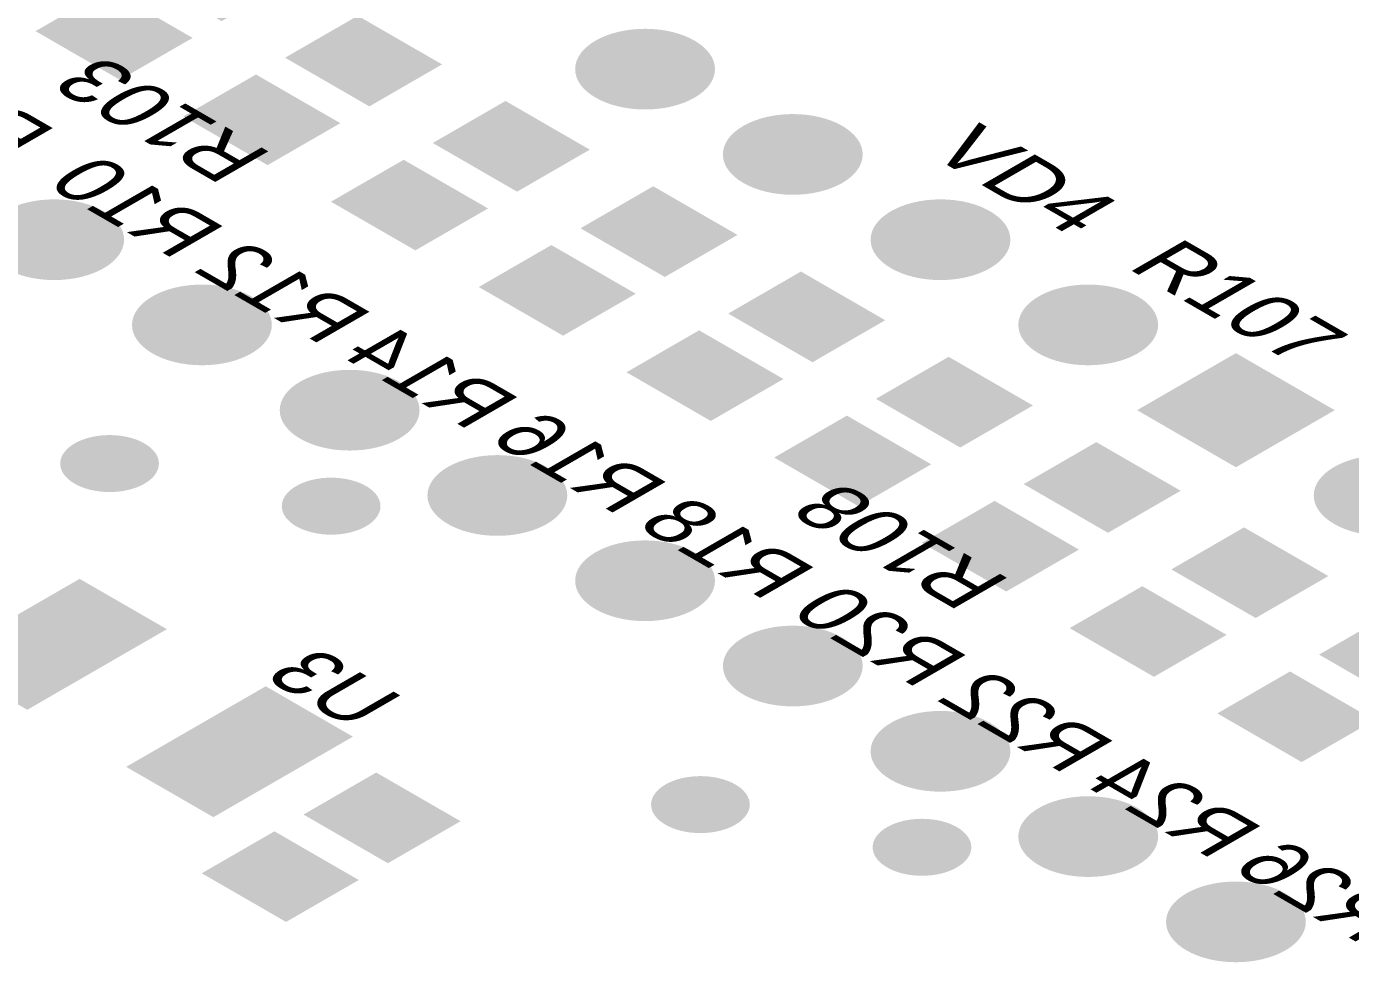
# Model space of a CAD drawing. Header units: millimetres. Extents: x -6 to 177, y -65 to 42.
# Drawn here: x 68.63 to 84.73, y 15.96 to 27.36 of the extents above; entities that cross this region are included whole.
import ezdxf

# ---------------------------------------------------------------- set-up
doc = ezdxf.new("R2010")
doc.units = ezdxf.units.MM
for name, color, linetype, true_color in [('Bottom Layer- Bottom', 7, 'Continuous', 0xffffff), ('Bottom Overlay- Bot Silk', 7, 'Continuous', 0xffffff), ('Bottom Paste- Bot Paste', 7, 'Continuous', 0xffffff), ('Bottom Solder- Bot Mask', 7, 'Continuous', 0xffffff), ('Multi-Layer', 7, 'Continuous', 0xffffff), ('Pad Holes', 7, 'Continuous', 0xffffff), ('Top Layer- Top', 7, 'Continuous', 0xffffff), ('Top Overlay- Top Silk', 7, 'Continuous', 0xffffff), ('Top Paste- Top Paste', 7, 'Continuous', 0xffffff), ('Top Solder- Top Mask', 7, 'Continuous', 0xffffff), ('Via Holes', 7, 'Continuous', 0xffffff)]:
    doc.layers.add(name, color=color, linetype=linetype, true_color=true_color)
doc.styles.add('Arial', font='')
doc.styles.get('Arial').set_extended_font_data('Arial')

# ---------------------------------------------------------------- blocks, each defined once
blk = doc.blocks.new('RES_0805_2012_B_161')
at = {"layer": 'Bottom Layer- Bottom', "linetype": 'Continuous', "lineweight": 18}
for points in [[(85.373, 19.173), (84.418, 19.725), (85.231, 20.194), (86.186, 19.643)], [(84.135, 18.459), (83.181, 19.01), (83.994, 19.48), (84.948, 18.928)]]:
    blk.add_hatch(color=7, dxfattribs=at).paths.add_polyline_path(points, flags=0)
at = {"layer": 'Bottom Paste- Bot Paste', "linetype": 'Continuous', "lineweight": 18}
for points in [[(85.373, 19.173), (84.418, 19.725), (85.231, 20.194), (86.186, 19.643)], [(84.135, 18.459), (83.181, 19.01), (83.994, 19.48), (84.948, 18.928)]]:
    blk.add_hatch(color=7, dxfattribs=at).paths.add_polyline_path(points, flags=0)
at = {"layer": 'Bottom Solder- Bot Mask', "linetype": 'Continuous', "lineweight": 18}
for points in [[(85.373, 19.133), (84.347, 19.725), (85.231, 20.235), (86.256, 19.643)], [(84.135, 18.418), (83.11, 19.01), (83.994, 19.52), (85.019, 18.928)]]:
    blk.add_hatch(color=7, dxfattribs=at).paths.add_polyline_path(points, flags=0)
blk = doc.blocks.new('RES_0805_2012_B_313')
at = {"layer": 'Bottom Layer- Bottom', "linetype": 'Continuous', "lineweight": 18}
for points in [[(72.8, 26.432), (71.846, 26.983), (72.659, 27.453), (73.613, 26.902)], [(71.563, 25.718), (70.608, 26.269), (71.421, 26.738), (72.376, 26.187)]]:
    blk.add_hatch(color=7, dxfattribs=at).paths.add_polyline_path(points, flags=0)
at = {"layer": 'Bottom Paste- Bot Paste', "linetype": 'Continuous', "lineweight": 18}
for points in [[(72.8, 26.432), (71.846, 26.983), (72.659, 27.453), (73.613, 26.902)], [(71.563, 25.718), (70.608, 26.269), (71.421, 26.738), (72.376, 26.187)]]:
    blk.add_hatch(color=7, dxfattribs=at).paths.add_polyline_path(points, flags=0)
at = {"layer": 'Bottom Solder- Bot Mask', "linetype": 'Continuous', "lineweight": 18}
for points in [[(72.8, 26.391), (71.775, 26.983), (72.659, 27.493), (73.684, 26.902)], [(71.563, 25.677), (70.537, 26.269), (71.421, 26.779), (72.447, 26.187)]]:
    blk.add_hatch(color=7, dxfattribs=at).paths.add_polyline_path(points, flags=0)
blk = doc.blocks.new('RES_0805_2012_B_312')
at = {"layer": 'Bottom Layer- Bottom', "linetype": 'Continuous', "lineweight": 18}
for points in [[(71.004, 27.469), (70.05, 28.02), (70.863, 28.49), (71.817, 27.938)], [(69.767, 26.755), (68.812, 27.306), (69.625, 27.775), (70.58, 27.224)]]:
    blk.add_hatch(color=7, dxfattribs=at).paths.add_polyline_path(points, flags=0)
at = {"layer": 'Bottom Paste- Bot Paste', "linetype": 'Continuous', "lineweight": 18}
for points in [[(71.004, 27.469), (70.05, 28.02), (70.863, 28.49), (71.817, 27.938)], [(69.767, 26.755), (68.812, 27.306), (69.625, 27.775), (70.58, 27.224)]]:
    blk.add_hatch(color=7, dxfattribs=at).paths.add_polyline_path(points, flags=0)
at = {"layer": 'Bottom Solder- Bot Mask', "linetype": 'Continuous', "lineweight": 18}
for points in [[(71.004, 27.428), (69.979, 28.02), (70.863, 28.53), (71.888, 27.938)], [(69.767, 26.714), (68.741, 27.306), (69.625, 27.816), (70.651, 27.224)]]:
    blk.add_hatch(color=7, dxfattribs=at).paths.add_polyline_path(points, flags=0)
blk = doc.blocks.new('RES_0805_2012_B_309')
at = {"layer": 'Bottom Layer- Bottom', "linetype": 'Continuous', "lineweight": 18}
for points in [[(78.188, 23.321), (77.234, 23.872), (78.047, 24.342), (79.002, 23.791)], [(76.951, 22.607), (75.996, 23.158), (76.809, 23.627), (77.764, 23.076)]]:
    blk.add_hatch(color=7, dxfattribs=at).paths.add_polyline_path(points, flags=0)
at = {"layer": 'Bottom Paste- Bot Paste', "linetype": 'Continuous', "lineweight": 18}
for points in [[(78.188, 23.321), (77.234, 23.872), (78.047, 24.342), (79.002, 23.791)], [(76.951, 22.607), (75.996, 23.158), (76.809, 23.627), (77.764, 23.076)]]:
    blk.add_hatch(color=7, dxfattribs=at).paths.add_polyline_path(points, flags=0)
at = {"layer": 'Bottom Solder- Bot Mask', "linetype": 'Continuous', "lineweight": 18}
for points in [[(78.188, 23.28), (77.163, 23.872), (78.047, 24.383), (79.072, 23.791)], [(76.951, 22.566), (75.926, 23.158), (76.809, 23.668), (77.835, 23.076)]]:
    blk.add_hatch(color=7, dxfattribs=at).paths.add_polyline_path(points, flags=0)
blk = doc.blocks.new('RES_0805_2012_B_305')
at = {"layer": 'Bottom Layer- Bottom', "linetype": 'Continuous', "lineweight": 18}
for points in [[(83.576, 20.21), (82.622, 20.761), (83.435, 21.231), (84.39, 20.68)], [(82.339, 19.496), (81.384, 20.047), (82.198, 20.517), (83.152, 19.965)]]:
    blk.add_hatch(color=7, dxfattribs=at).paths.add_polyline_path(points, flags=0)
at = {"layer": 'Bottom Paste- Bot Paste', "linetype": 'Continuous', "lineweight": 18}
for points in [[(83.576, 20.21), (82.622, 20.761), (83.435, 21.231), (84.39, 20.68)], [(82.339, 19.496), (81.384, 20.047), (82.198, 20.517), (83.152, 19.965)]]:
    blk.add_hatch(color=7, dxfattribs=at).paths.add_polyline_path(points, flags=0)
at = {"layer": 'Bottom Solder- Bot Mask', "linetype": 'Continuous', "lineweight": 18}
for points in [[(83.576, 20.17), (82.551, 20.761), (83.435, 21.272), (84.46, 20.68)], [(82.339, 19.455), (81.314, 20.047), (82.198, 20.557), (83.223, 19.965)]]:
    blk.add_hatch(color=7, dxfattribs=at).paths.add_polyline_path(points, flags=0)
blk = doc.blocks.new('LED3528_229')
at = {"layer": 'Top Layer- Top', "linetype": 'Continuous', "lineweight": 18}
for points in [[(70.267, 20.034), (68.641, 19.095), (67.651, 19.666), (69.277, 20.605)], [(69.913, 18.36), (71.54, 19.299), (72.53, 18.727), (70.903, 17.788)]]:
    blk.add_hatch(color=7, dxfattribs=at).paths.add_polyline_path(points, flags=0)
at = {"layer": 'Top Paste- Top Paste', "linetype": 'Continuous', "lineweight": 18}
for points in [[(70.267, 20.034), (68.641, 19.095), (67.651, 19.666), (69.277, 20.605)], [(69.913, 18.36), (71.54, 19.299), (72.53, 18.727), (70.903, 17.788)]]:
    blk.add_hatch(color=7, dxfattribs=at).paths.add_polyline_path(points, flags=0)
at = {"layer": 'Top Solder- Top Mask', "linetype": 'Continuous', "lineweight": 18}
for points in [[(70.338, 20.034), (68.641, 19.054), (67.58, 19.666), (69.277, 20.646)], [(69.843, 18.36), (71.54, 19.34), (72.6, 18.727), (70.903, 17.748)]]:
    blk.add_hatch(color=7, dxfattribs=at).paths.add_polyline_path(points, flags=0)
blk = doc.blocks.new('RES_0805_2012_B_186')
at = {"layer": 'Bottom Layer- Bottom', "linetype": 'Continuous', "lineweight": 18}
for points in [[(76.392, 24.358), (75.438, 24.909), (76.251, 25.379), (77.205, 24.828)], [(75.155, 23.644), (74.2, 24.195), (75.013, 24.664), (75.968, 24.113)]]:
    blk.add_hatch(color=7, dxfattribs=at).paths.add_polyline_path(points, flags=0)
at = {"layer": 'Bottom Paste- Bot Paste', "linetype": 'Continuous', "lineweight": 18}
for points in [[(76.392, 24.358), (75.438, 24.909), (76.251, 25.379), (77.205, 24.828)], [(75.155, 23.644), (74.2, 24.195), (75.013, 24.664), (75.968, 24.113)]]:
    blk.add_hatch(color=7, dxfattribs=at).paths.add_polyline_path(points, flags=0)
at = {"layer": 'Bottom Solder- Bot Mask', "linetype": 'Continuous', "lineweight": 18}
for points in [[(76.392, 24.317), (75.367, 24.909), (76.251, 25.42), (77.276, 24.828)], [(75.155, 23.603), (74.13, 24.195), (75.013, 24.705), (76.039, 24.113)]]:
    blk.add_hatch(color=7, dxfattribs=at).paths.add_polyline_path(points, flags=0)
blk = doc.blocks.new('RES_0805_2012_B_185')
at = {"layer": 'Bottom Layer- Bottom', "linetype": 'Continuous', "lineweight": 18}
for points in [[(81.78, 21.247), (80.826, 21.798), (81.639, 22.268), (82.594, 21.717)], [(80.543, 20.533), (79.588, 21.084), (80.402, 21.553), (81.356, 21.002)]]:
    blk.add_hatch(color=7, dxfattribs=at).paths.add_polyline_path(points, flags=0)
at = {"layer": 'Bottom Paste- Bot Paste', "linetype": 'Continuous', "lineweight": 18}
for points in [[(81.78, 21.247), (80.826, 21.798), (81.639, 22.268), (82.594, 21.717)], [(80.543, 20.533), (79.588, 21.084), (80.402, 21.553), (81.356, 21.002)]]:
    blk.add_hatch(color=7, dxfattribs=at).paths.add_polyline_path(points, flags=0)
at = {"layer": 'Bottom Solder- Bot Mask', "linetype": 'Continuous', "lineweight": 18}
for points in [[(81.78, 21.206), (80.755, 21.798), (81.639, 22.309), (82.664, 21.717)], [(80.543, 20.492), (79.518, 21.084), (80.402, 21.594), (81.427, 21.002)]]:
    blk.add_hatch(color=7, dxfattribs=at).paths.add_polyline_path(points, flags=0)
blk = doc.blocks.new('RES_0805_2012_B_184')
at = {"layer": 'Bottom Layer- Bottom', "linetype": 'Continuous', "lineweight": 18}
for points in [[(74.596, 25.395), (73.642, 25.946), (74.455, 26.416), (75.409, 25.865)], [(73.359, 24.681), (72.404, 25.232), (73.217, 25.701), (74.172, 25.15)]]:
    blk.add_hatch(color=7, dxfattribs=at).paths.add_polyline_path(points, flags=0)
at = {"layer": 'Bottom Paste- Bot Paste', "linetype": 'Continuous', "lineweight": 18}
for points in [[(74.596, 25.395), (73.642, 25.946), (74.455, 26.416), (75.409, 25.865)], [(73.359, 24.681), (72.404, 25.232), (73.217, 25.701), (74.172, 25.15)]]:
    blk.add_hatch(color=7, dxfattribs=at).paths.add_polyline_path(points, flags=0)
at = {"layer": 'Bottom Solder- Bot Mask', "linetype": 'Continuous', "lineweight": 18}
for points in [[(74.596, 25.354), (73.571, 25.946), (74.455, 26.457), (75.48, 25.865)], [(73.359, 24.64), (72.333, 25.232), (73.217, 25.742), (74.243, 25.15)]]:
    blk.add_hatch(color=7, dxfattribs=at).paths.add_polyline_path(points, flags=0)
blk = doc.blocks.new('RES_0805_2012_B_182')
at = {"layer": 'Bottom Layer- Bottom', "linetype": 'Continuous', "lineweight": 18}
for points in [[(79.984, 22.284), (79.03, 22.835), (79.843, 23.305), (80.798, 22.754)], [(78.747, 21.57), (77.792, 22.121), (78.606, 22.59), (79.56, 22.039)]]:
    blk.add_hatch(color=7, dxfattribs=at).paths.add_polyline_path(points, flags=0)
at = {"layer": 'Bottom Paste- Bot Paste', "linetype": 'Continuous', "lineweight": 18}
for points in [[(79.984, 22.284), (79.03, 22.835), (79.843, 23.305), (80.798, 22.754)], [(78.747, 21.57), (77.792, 22.121), (78.606, 22.59), (79.56, 22.039)]]:
    blk.add_hatch(color=7, dxfattribs=at).paths.add_polyline_path(points, flags=0)
at = {"layer": 'Bottom Solder- Bot Mask', "linetype": 'Continuous', "lineweight": 18}
for points in [[(79.984, 22.243), (78.959, 22.835), (79.843, 23.346), (80.868, 22.754)], [(78.747, 21.529), (77.722, 22.121), (78.606, 22.631), (79.631, 22.039)]]:
    blk.add_hatch(color=7, dxfattribs=at).paths.add_polyline_path(points, flags=0)
blk = doc.blocks.new('DC_10_75')
at = {"layer": 'Bottom Layer- Bottom', "linetype": 'Continuous', "lineweight": 18}
h = blk.add_hatch(color=7, dxfattribs=at)
edge = h.paths.add_edge_path(flags=0)
edge.add_ellipse((76.152, 26.844), major_axis=(-0.8, 0), ratio=0.57735, start_angle=0, end_angle=360)
h = blk.add_hatch(color=7, dxfattribs=at)
edge = h.paths.add_edge_path(flags=0)
edge.add_ellipse((77.948, 25.807), major_axis=(-0.8, 0), ratio=0.57735, start_angle=0, end_angle=360)
h = blk.add_hatch(color=7, dxfattribs=at)
edge = h.paths.add_edge_path(flags=0)
edge.add_ellipse((68.968, 24.77), major_axis=(-0.8, 0), ratio=0.57735, start_angle=0, end_angle=360)
h = blk.add_hatch(color=7, dxfattribs=at)
edge = h.paths.add_edge_path(flags=0)
edge.add_ellipse((79.744, 24.77), major_axis=(-0.8, 0), ratio=0.57735, start_angle=0, end_angle=360)
h = blk.add_hatch(color=7, dxfattribs=at)
edge = h.paths.add_edge_path(flags=0)
edge.add_ellipse((70.764, 23.734), major_axis=(-0.8, 0), ratio=0.57735, start_angle=0, end_angle=360)
h = blk.add_hatch(color=7, dxfattribs=at)
edge = h.paths.add_edge_path(flags=0)
edge.add_ellipse((81.54, 23.734), major_axis=(-0.8, 0), ratio=0.57735, start_angle=0, end_angle=360)
blk.add_hatch(color=7, dxfattribs=at).paths.add_polyline_path([(83.336, 22.043), (82.205, 22.697), (83.336, 23.35), (84.467, 22.697)], flags=0)
h = blk.add_hatch(color=7, dxfattribs=at)
edge = h.paths.add_edge_path(flags=0)
edge.add_ellipse((72.56, 22.697), major_axis=(-0.8, 0), ratio=0.57735, start_angle=0, end_angle=360)
h = blk.add_hatch(color=7, dxfattribs=at)
edge = h.paths.add_edge_path(flags=0)
edge.add_ellipse((74.356, 21.66), major_axis=(-0.8, 0), ratio=0.57735, start_angle=0, end_angle=360)
h = blk.add_hatch(color=7, dxfattribs=at)
edge = h.paths.add_edge_path(flags=0)
edge.add_ellipse((76.152, 20.623), major_axis=(-0.8, 0), ratio=0.57735, start_angle=0, end_angle=360)
h = blk.add_hatch(color=7, dxfattribs=at)
edge = h.paths.add_edge_path(flags=0)
edge.add_ellipse((77.948, 19.586), major_axis=(-0.8, 0), ratio=0.57735, start_angle=0, end_angle=360)
at = {"layer": 'Bottom Solder- Bot Mask', "linetype": 'Continuous', "lineweight": 18}
h = blk.add_hatch(color=7, dxfattribs=at)
edge = h.paths.add_edge_path(flags=0)
edge.add_ellipse((76.152, 26.844), major_axis=(-0.85, 0), ratio=0.57735, start_angle=0, end_angle=360)
h = blk.add_hatch(color=7, dxfattribs=at)
edge = h.paths.add_edge_path(flags=0)
edge.add_ellipse((77.948, 25.807), major_axis=(-0.85, 0), ratio=0.57735, start_angle=0, end_angle=360)
h = blk.add_hatch(color=7, dxfattribs=at)
edge = h.paths.add_edge_path(flags=0)
edge.add_ellipse((68.968, 24.77), major_axis=(-0.85, 0), ratio=0.57735, start_angle=0, end_angle=360)
h = blk.add_hatch(color=7, dxfattribs=at)
edge = h.paths.add_edge_path(flags=0)
edge.add_ellipse((79.744, 24.77), major_axis=(-0.85, 0), ratio=0.57735, start_angle=0, end_angle=360)
h = blk.add_hatch(color=7, dxfattribs=at)
edge = h.paths.add_edge_path(flags=0)
edge.add_ellipse((70.764, 23.734), major_axis=(-0.85, 0), ratio=0.57735, start_angle=0, end_angle=360)
h = blk.add_hatch(color=7, dxfattribs=at)
edge = h.paths.add_edge_path(flags=0)
edge.add_ellipse((81.54, 23.734), major_axis=(-0.85, 0), ratio=0.57735, start_angle=0, end_angle=360)
blk.add_hatch(color=7, dxfattribs=at).paths.add_polyline_path([(83.336, 22.003), (82.134, 22.697), (83.336, 23.391), (84.538, 22.697)], flags=0)
h = blk.add_hatch(color=7, dxfattribs=at)
edge = h.paths.add_edge_path(flags=0)
edge.add_ellipse((72.56, 22.697), major_axis=(-0.85, 0), ratio=0.57735, start_angle=0, end_angle=360)
h = blk.add_hatch(color=7, dxfattribs=at)
edge = h.paths.add_edge_path(flags=0)
edge.add_ellipse((74.356, 21.66), major_axis=(-0.85, 0), ratio=0.57735, start_angle=0, end_angle=360)
h = blk.add_hatch(color=7, dxfattribs=at)
edge = h.paths.add_edge_path(flags=0)
edge.add_ellipse((76.152, 20.623), major_axis=(-0.85, 0), ratio=0.57735, start_angle=0, end_angle=360)
h = blk.add_hatch(color=7, dxfattribs=at)
edge = h.paths.add_edge_path(flags=0)
edge.add_ellipse((77.948, 19.586), major_axis=(-0.85, 0), ratio=0.57735, start_angle=0, end_angle=360)
at = {"layer": 'Multi-Layer', "linetype": 'Continuous', "lineweight": 18}
h = blk.add_hatch(color=9, dxfattribs=at)
edge = h.paths.add_edge_path(flags=0)
edge.add_ellipse((76.152, 26.844), major_axis=(-0.8, 0), ratio=0.57735, start_angle=0, end_angle=360)
h = blk.add_hatch(color=9, dxfattribs=at)
edge = h.paths.add_edge_path(flags=0)
edge.add_ellipse((77.948, 25.807), major_axis=(-0.8, 0), ratio=0.57735, start_angle=0, end_angle=360)
h = blk.add_hatch(color=9, dxfattribs=at)
edge = h.paths.add_edge_path(flags=0)
edge.add_ellipse((68.968, 24.77), major_axis=(-0.8, 0), ratio=0.57735, start_angle=0, end_angle=360)
h = blk.add_hatch(color=9, dxfattribs=at)
edge = h.paths.add_edge_path(flags=0)
edge.add_ellipse((79.744, 24.77), major_axis=(-0.8, 0), ratio=0.57735, start_angle=0, end_angle=360)
h = blk.add_hatch(color=9, dxfattribs=at)
edge = h.paths.add_edge_path(flags=0)
edge.add_ellipse((70.764, 23.734), major_axis=(-0.8, 0), ratio=0.57735, start_angle=0, end_angle=360)
h = blk.add_hatch(color=9, dxfattribs=at)
edge = h.paths.add_edge_path(flags=0)
edge.add_ellipse((81.54, 23.734), major_axis=(-0.8, 0), ratio=0.57735, start_angle=0, end_angle=360)
blk.add_hatch(color=9, dxfattribs=at).paths.add_polyline_path([(83.336, 22.043), (82.205, 22.697), (83.336, 23.35), (84.467, 22.697)], flags=0)
h = blk.add_hatch(color=9, dxfattribs=at)
edge = h.paths.add_edge_path(flags=0)
edge.add_ellipse((72.56, 22.697), major_axis=(-0.8, 0), ratio=0.57735, start_angle=0, end_angle=360)
h = blk.add_hatch(color=9, dxfattribs=at)
edge = h.paths.add_edge_path(flags=0)
edge.add_ellipse((74.356, 21.66), major_axis=(-0.8, 0), ratio=0.57735, start_angle=0, end_angle=360)
h = blk.add_hatch(color=9, dxfattribs=at)
edge = h.paths.add_edge_path(flags=0)
edge.add_ellipse((76.152, 20.623), major_axis=(-0.8, 0), ratio=0.57735, start_angle=0, end_angle=360)
h = blk.add_hatch(color=9, dxfattribs=at)
edge = h.paths.add_edge_path(flags=0)
edge.add_ellipse((77.948, 19.586), major_axis=(-0.8, 0), ratio=0.57735, start_angle=0, end_angle=360)
at = {"layer": 'Pad Holes', "linetype": 'Continuous', "lineweight": 18}
h = blk.add_hatch(color=7, dxfattribs=at)
edge = h.paths.add_edge_path(flags=0)
edge.add_ellipse((76.152, 26.844), major_axis=(-0.4, 0), ratio=0.57735, start_angle=0, end_angle=360)
h = blk.add_hatch(color=7, dxfattribs=at)
edge = h.paths.add_edge_path(flags=0)
edge.add_ellipse((77.948, 25.807), major_axis=(-0.4, 0), ratio=0.57735, start_angle=0, end_angle=360)
h = blk.add_hatch(color=7, dxfattribs=at)
edge = h.paths.add_edge_path(flags=0)
edge.add_ellipse((68.968, 24.77), major_axis=(-0.4, 0), ratio=0.57735, start_angle=0, end_angle=360)
h = blk.add_hatch(color=7, dxfattribs=at)
edge = h.paths.add_edge_path(flags=0)
edge.add_ellipse((79.744, 24.77), major_axis=(-0.4, 0), ratio=0.57735, start_angle=0, end_angle=360)
h = blk.add_hatch(color=7, dxfattribs=at)
edge = h.paths.add_edge_path(flags=0)
edge.add_ellipse((70.764, 23.734), major_axis=(-0.4, 0), ratio=0.57735, start_angle=0, end_angle=360)
h = blk.add_hatch(color=7, dxfattribs=at)
edge = h.paths.add_edge_path(flags=0)
edge.add_ellipse((81.54, 23.734), major_axis=(-0.4, 0), ratio=0.57735, start_angle=0, end_angle=360)
h = blk.add_hatch(color=7, dxfattribs=at)
edge = h.paths.add_edge_path(flags=0)
edge.add_ellipse((72.56, 22.697), major_axis=(-0.4, 0), ratio=0.57735, start_angle=0, end_angle=360)
h = blk.add_hatch(color=7, dxfattribs=at)
edge = h.paths.add_edge_path(flags=0)
edge.add_ellipse((83.336, 22.697), major_axis=(-0.4, 0), ratio=0.57735, start_angle=0, end_angle=360)
h = blk.add_hatch(color=7, dxfattribs=at)
edge = h.paths.add_edge_path(flags=0)
edge.add_ellipse((74.356, 21.66), major_axis=(-0.4, 0), ratio=0.57735, start_angle=0, end_angle=360)
h = blk.add_hatch(color=7, dxfattribs=at)
edge = h.paths.add_edge_path(flags=0)
edge.add_ellipse((76.152, 20.623), major_axis=(-0.4, 0), ratio=0.57735, start_angle=0, end_angle=360)
h = blk.add_hatch(color=7, dxfattribs=at)
edge = h.paths.add_edge_path(flags=0)
edge.add_ellipse((77.948, 19.586), major_axis=(-0.4, 0), ratio=0.57735, start_angle=0, end_angle=360)
at = {"layer": 'Top Layer- Top', "linetype": 'Continuous', "lineweight": 18}
h = blk.add_hatch(color=7, dxfattribs=at)
edge = h.paths.add_edge_path(flags=0)
edge.add_ellipse((76.152, 26.844), major_axis=(-0.8, 0), ratio=0.57735, start_angle=0, end_angle=360)
h = blk.add_hatch(color=7, dxfattribs=at)
edge = h.paths.add_edge_path(flags=0)
edge.add_ellipse((77.948, 25.807), major_axis=(-0.8, 0), ratio=0.57735, start_angle=0, end_angle=360)
h = blk.add_hatch(color=7, dxfattribs=at)
edge = h.paths.add_edge_path(flags=0)
edge.add_ellipse((68.968, 24.77), major_axis=(-0.8, 0), ratio=0.57735, start_angle=0, end_angle=360)
h = blk.add_hatch(color=7, dxfattribs=at)
edge = h.paths.add_edge_path(flags=0)
edge.add_ellipse((79.744, 24.77), major_axis=(-0.8, 0), ratio=0.57735, start_angle=0, end_angle=360)
h = blk.add_hatch(color=7, dxfattribs=at)
edge = h.paths.add_edge_path(flags=0)
edge.add_ellipse((70.764, 23.734), major_axis=(-0.8, 0), ratio=0.57735, start_angle=0, end_angle=360)
h = blk.add_hatch(color=7, dxfattribs=at)
edge = h.paths.add_edge_path(flags=0)
edge.add_ellipse((81.54, 23.734), major_axis=(-0.8, 0), ratio=0.57735, start_angle=0, end_angle=360)
blk.add_hatch(color=7, dxfattribs=at).paths.add_polyline_path([(83.336, 22.043), (82.205, 22.697), (83.336, 23.35), (84.467, 22.697)], flags=0)
h = blk.add_hatch(color=7, dxfattribs=at)
edge = h.paths.add_edge_path(flags=0)
edge.add_ellipse((72.56, 22.697), major_axis=(-0.8, 0), ratio=0.57735, start_angle=0, end_angle=360)
h = blk.add_hatch(color=7, dxfattribs=at)
edge = h.paths.add_edge_path(flags=0)
edge.add_ellipse((74.356, 21.66), major_axis=(-0.8, 0), ratio=0.57735, start_angle=0, end_angle=360)
h = blk.add_hatch(color=7, dxfattribs=at)
edge = h.paths.add_edge_path(flags=0)
edge.add_ellipse((76.152, 20.623), major_axis=(-0.8, 0), ratio=0.57735, start_angle=0, end_angle=360)
h = blk.add_hatch(color=7, dxfattribs=at)
edge = h.paths.add_edge_path(flags=0)
edge.add_ellipse((77.948, 19.586), major_axis=(-0.8, 0), ratio=0.57735, start_angle=0, end_angle=360)
at = {"layer": 'Top Solder- Top Mask', "linetype": 'Continuous', "lineweight": 18}
h = blk.add_hatch(color=7, dxfattribs=at)
edge = h.paths.add_edge_path(flags=0)
edge.add_ellipse((76.152, 26.844), major_axis=(-0.85, 0), ratio=0.57735, start_angle=0, end_angle=360)
h = blk.add_hatch(color=7, dxfattribs=at)
edge = h.paths.add_edge_path(flags=0)
edge.add_ellipse((77.948, 25.807), major_axis=(-0.85, 0), ratio=0.57735, start_angle=0, end_angle=360)
h = blk.add_hatch(color=7, dxfattribs=at)
edge = h.paths.add_edge_path(flags=0)
edge.add_ellipse((68.968, 24.77), major_axis=(-0.85, 0), ratio=0.57735, start_angle=0, end_angle=360)
h = blk.add_hatch(color=7, dxfattribs=at)
edge = h.paths.add_edge_path(flags=0)
edge.add_ellipse((79.744, 24.77), major_axis=(-0.85, 0), ratio=0.57735, start_angle=0, end_angle=360)
h = blk.add_hatch(color=7, dxfattribs=at)
edge = h.paths.add_edge_path(flags=0)
edge.add_ellipse((70.764, 23.734), major_axis=(-0.85, 0), ratio=0.57735, start_angle=0, end_angle=360)
h = blk.add_hatch(color=7, dxfattribs=at)
edge = h.paths.add_edge_path(flags=0)
edge.add_ellipse((81.54, 23.734), major_axis=(-0.85, 0), ratio=0.57735, start_angle=0, end_angle=360)
blk.add_hatch(color=7, dxfattribs=at).paths.add_polyline_path([(83.336, 22.003), (82.134, 22.697), (83.336, 23.391), (84.538, 22.697)], flags=0)
h = blk.add_hatch(color=7, dxfattribs=at)
edge = h.paths.add_edge_path(flags=0)
edge.add_ellipse((72.56, 22.697), major_axis=(-0.85, 0), ratio=0.57735, start_angle=0, end_angle=360)
h = blk.add_hatch(color=7, dxfattribs=at)
edge = h.paths.add_edge_path(flags=0)
edge.add_ellipse((74.356, 21.66), major_axis=(-0.85, 0), ratio=0.57735, start_angle=0, end_angle=360)
h = blk.add_hatch(color=7, dxfattribs=at)
edge = h.paths.add_edge_path(flags=0)
edge.add_ellipse((76.152, 20.623), major_axis=(-0.85, 0), ratio=0.57735, start_angle=0, end_angle=360)
h = blk.add_hatch(color=7, dxfattribs=at)
edge = h.paths.add_edge_path(flags=0)
edge.add_ellipse((77.948, 19.586), major_axis=(-0.85, 0), ratio=0.57735, start_angle=0, end_angle=360)
blk = doc.blocks.new('RES_0805_2012_51')
at = {"layer": 'Top Layer- Top', "linetype": 'Continuous', "lineweight": 18}
for points in [[(72.883, 18.25), (73.838, 17.699), (73.025, 17.229), (72.07, 17.78)], [(71.646, 17.535), (72.6, 16.984), (71.787, 16.515), (70.833, 17.066)]]:
    blk.add_hatch(color=7, dxfattribs=at).paths.add_polyline_path(points, flags=0)
at = {"layer": 'Top Paste- Top Paste', "linetype": 'Continuous', "lineweight": 18}
for points in [[(72.883, 18.25), (73.838, 17.699), (73.025, 17.229), (72.07, 17.78)], [(71.646, 17.535), (72.6, 16.984), (71.787, 16.515), (70.833, 17.066)]]:
    blk.add_hatch(color=7, dxfattribs=at).paths.add_polyline_path(points, flags=0)
at = {"layer": 'Top Solder- Top Mask', "linetype": 'Continuous', "lineweight": 18}
for points in [[(72.883, 18.291), (73.909, 17.699), (73.025, 17.188), (71.999, 17.78)], [(71.646, 17.576), (72.671, 16.984), (71.787, 16.474), (70.762, 17.066)]]:
    blk.add_hatch(color=7, dxfattribs=at).paths.add_polyline_path(points, flags=0)
blk = doc.blocks.new('DC_10_22')
at = {"layer": 'Bottom Layer- Bottom', "linetype": 'Continuous', "lineweight": 18}
h = blk.add_hatch(color=7, dxfattribs=at)
edge = h.paths.add_edge_path(flags=0)
edge.add_ellipse((85.132, 21.66), major_axis=(-0.8, 0), ratio=0.57735, start_angle=0, end_angle=360)
h = blk.add_hatch(color=7, dxfattribs=at)
edge = h.paths.add_edge_path(flags=0)
edge.add_ellipse((79.744, 18.549), major_axis=(-0.8, 0), ratio=0.57735, start_angle=0, end_angle=360)
h = blk.add_hatch(color=7, dxfattribs=at)
edge = h.paths.add_edge_path(flags=0)
edge.add_ellipse((81.54, 17.512), major_axis=(-0.8, 0), ratio=0.57735, start_angle=0, end_angle=360)
h = blk.add_hatch(color=7, dxfattribs=at)
edge = h.paths.add_edge_path(flags=0)
edge.add_ellipse((83.336, 16.475), major_axis=(-0.8, 0), ratio=0.57735, start_angle=0, end_angle=360)
at = {"layer": 'Bottom Solder- Bot Mask', "linetype": 'Continuous', "lineweight": 18}
h = blk.add_hatch(color=7, dxfattribs=at)
edge = h.paths.add_edge_path(flags=0)
edge.add_ellipse((85.132, 21.66), major_axis=(-0.85, 0), ratio=0.57735, start_angle=0, end_angle=360)
h = blk.add_hatch(color=7, dxfattribs=at)
edge = h.paths.add_edge_path(flags=0)
edge.add_ellipse((79.744, 18.549), major_axis=(-0.85, 0), ratio=0.57735, start_angle=0, end_angle=360)
h = blk.add_hatch(color=7, dxfattribs=at)
edge = h.paths.add_edge_path(flags=0)
edge.add_ellipse((81.54, 17.512), major_axis=(-0.85, 0), ratio=0.57735, start_angle=0, end_angle=360)
h = blk.add_hatch(color=7, dxfattribs=at)
edge = h.paths.add_edge_path(flags=0)
edge.add_ellipse((83.336, 16.475), major_axis=(-0.85, 0), ratio=0.57735, start_angle=0, end_angle=360)
at = {"layer": 'Multi-Layer', "linetype": 'Continuous', "lineweight": 18}
h = blk.add_hatch(color=9, dxfattribs=at)
edge = h.paths.add_edge_path(flags=0)
edge.add_ellipse((85.132, 21.66), major_axis=(-0.8, 0), ratio=0.57735, start_angle=0, end_angle=360)
h = blk.add_hatch(color=9, dxfattribs=at)
edge = h.paths.add_edge_path(flags=0)
edge.add_ellipse((79.744, 18.549), major_axis=(-0.8, 0), ratio=0.57735, start_angle=0, end_angle=360)
h = blk.add_hatch(color=9, dxfattribs=at)
edge = h.paths.add_edge_path(flags=0)
edge.add_ellipse((81.54, 17.512), major_axis=(-0.8, 0), ratio=0.57735, start_angle=0, end_angle=360)
h = blk.add_hatch(color=9, dxfattribs=at)
edge = h.paths.add_edge_path(flags=0)
edge.add_ellipse((83.336, 16.475), major_axis=(-0.8, 0), ratio=0.57735, start_angle=0, end_angle=360)
at = {"layer": 'Pad Holes', "linetype": 'Continuous', "lineweight": 18}
h = blk.add_hatch(color=7, dxfattribs=at)
edge = h.paths.add_edge_path(flags=0)
edge.add_ellipse((79.744, 18.549), major_axis=(-0.4, 0), ratio=0.57735, start_angle=0, end_angle=360)
h = blk.add_hatch(color=7, dxfattribs=at)
edge = h.paths.add_edge_path(flags=0)
edge.add_ellipse((81.54, 17.512), major_axis=(-0.4, 0), ratio=0.57735, start_angle=0, end_angle=360)
h = blk.add_hatch(color=7, dxfattribs=at)
edge = h.paths.add_edge_path(flags=0)
edge.add_ellipse((83.336, 16.475), major_axis=(-0.4, 0), ratio=0.57735, start_angle=0, end_angle=360)
at = {"layer": 'Top Layer- Top', "linetype": 'Continuous', "lineweight": 18}
h = blk.add_hatch(color=7, dxfattribs=at)
edge = h.paths.add_edge_path(flags=0)
edge.add_ellipse((85.132, 21.66), major_axis=(-0.8, 0), ratio=0.57735, start_angle=0, end_angle=360)
h = blk.add_hatch(color=7, dxfattribs=at)
edge = h.paths.add_edge_path(flags=0)
edge.add_ellipse((79.744, 18.549), major_axis=(-0.8, 0), ratio=0.57735, start_angle=0, end_angle=360)
h = blk.add_hatch(color=7, dxfattribs=at)
edge = h.paths.add_edge_path(flags=0)
edge.add_ellipse((81.54, 17.512), major_axis=(-0.8, 0), ratio=0.57735, start_angle=0, end_angle=360)
h = blk.add_hatch(color=7, dxfattribs=at)
edge = h.paths.add_edge_path(flags=0)
edge.add_ellipse((83.336, 16.475), major_axis=(-0.8, 0), ratio=0.57735, start_angle=0, end_angle=360)
at = {"layer": 'Top Solder- Top Mask', "linetype": 'Continuous', "lineweight": 18}
h = blk.add_hatch(color=7, dxfattribs=at)
edge = h.paths.add_edge_path(flags=0)
edge.add_ellipse((85.132, 21.66), major_axis=(-0.85, 0), ratio=0.57735, start_angle=0, end_angle=360)
h = blk.add_hatch(color=7, dxfattribs=at)
edge = h.paths.add_edge_path(flags=0)
edge.add_ellipse((79.744, 18.549), major_axis=(-0.85, 0), ratio=0.57735, start_angle=0, end_angle=360)
h = blk.add_hatch(color=7, dxfattribs=at)
edge = h.paths.add_edge_path(flags=0)
edge.add_ellipse((81.54, 17.512), major_axis=(-0.85, 0), ratio=0.57735, start_angle=0, end_angle=360)
h = blk.add_hatch(color=7, dxfattribs=at)
edge = h.paths.add_edge_path(flags=0)
edge.add_ellipse((83.336, 16.475), major_axis=(-0.85, 0), ratio=0.57735, start_angle=0, end_angle=360)

msp = doc.modelspace()

# ---------------------------------------------------------------- hatches: boundary and pattern name
at = {"layer": 'Bottom Layer- Bottom', "linetype": 'Continuous', "lineweight": 18}
h = msp.add_hatch(color=7, dxfattribs=at)
edge = h.paths.add_edge_path(flags=0)
edge.add_ellipse((69.641, 22.048), major_axis=(-0.55, 0), ratio=0.57735, start_angle=0, end_angle=360)
h = msp.add_hatch(color=7, dxfattribs=at)
edge = h.paths.add_edge_path(flags=0)
edge.add_ellipse((72.335, 21.53), major_axis=(-0.55, 0), ratio=0.57735, start_angle=0, end_angle=360)
h = msp.add_hatch(color=7, dxfattribs=at)
edge = h.paths.add_edge_path(flags=0)
edge.add_ellipse((76.825, 17.901), major_axis=(-0.55, 0), ratio=0.57735, start_angle=0, end_angle=360)
h = msp.add_hatch(color=7, dxfattribs=at)
edge = h.paths.add_edge_path(flags=0)
edge.add_ellipse((79.519, 17.382), major_axis=(-0.55, 0), ratio=0.57735, start_angle=0, end_angle=360)
at = {"layer": 'Bottom Solder- Bot Mask', "linetype": 'Continuous', "lineweight": 18}
h = msp.add_hatch(color=7, dxfattribs=at)
edge = h.paths.add_edge_path(flags=0)
edge.add_ellipse((69.641, 22.048), major_axis=(-0.6, 0), ratio=0.57735, start_angle=0, end_angle=360)
h = msp.add_hatch(color=7, dxfattribs=at)
edge = h.paths.add_edge_path(flags=0)
edge.add_ellipse((72.335, 21.53), major_axis=(-0.6, 0), ratio=0.57735, start_angle=0, end_angle=360)
h = msp.add_hatch(color=7, dxfattribs=at)
edge = h.paths.add_edge_path(flags=0)
edge.add_ellipse((76.825, 17.901), major_axis=(-0.6, 0), ratio=0.57735, start_angle=0, end_angle=360)
h = msp.add_hatch(color=7, dxfattribs=at)
edge = h.paths.add_edge_path(flags=0)
edge.add_ellipse((79.519, 17.382), major_axis=(-0.6, 0), ratio=0.57735, start_angle=0, end_angle=360)
at = {"layer": 'Top Layer- Top', "linetype": 'Continuous', "lineweight": 18}
h = msp.add_hatch(color=7, dxfattribs=at)
edge = h.paths.add_edge_path(flags=0)
edge.add_ellipse((69.641, 22.048), major_axis=(-0.55, 0), ratio=0.57735, start_angle=0, end_angle=360)
h = msp.add_hatch(color=7, dxfattribs=at)
edge = h.paths.add_edge_path(flags=0)
edge.add_ellipse((72.335, 21.53), major_axis=(-0.55, 0), ratio=0.57735, start_angle=0, end_angle=360)
h = msp.add_hatch(color=7, dxfattribs=at)
edge = h.paths.add_edge_path(flags=0)
edge.add_ellipse((76.825, 17.901), major_axis=(-0.55, 0), ratio=0.57735, start_angle=0, end_angle=360)
h = msp.add_hatch(color=7, dxfattribs=at)
edge = h.paths.add_edge_path(flags=0)
edge.add_ellipse((79.519, 17.382), major_axis=(-0.55, 0), ratio=0.57735, start_angle=0, end_angle=360)
at = {"layer": 'Top Solder- Top Mask', "linetype": 'Continuous', "lineweight": 18}
h = msp.add_hatch(color=7, dxfattribs=at)
edge = h.paths.add_edge_path(flags=0)
edge.add_ellipse((69.641, 22.048), major_axis=(-0.6, 0), ratio=0.57735, start_angle=0, end_angle=360)
h = msp.add_hatch(color=7, dxfattribs=at)
edge = h.paths.add_edge_path(flags=0)
edge.add_ellipse((72.335, 21.53), major_axis=(-0.6, 0), ratio=0.57735, start_angle=0, end_angle=360)
h = msp.add_hatch(color=7, dxfattribs=at)
edge = h.paths.add_edge_path(flags=0)
edge.add_ellipse((76.825, 17.901), major_axis=(-0.6, 0), ratio=0.57735, start_angle=0, end_angle=360)
h = msp.add_hatch(color=7, dxfattribs=at)
edge = h.paths.add_edge_path(flags=0)
edge.add_ellipse((79.519, 17.382), major_axis=(-0.6, 0), ratio=0.57735, start_angle=0, end_angle=360)
at = {"layer": 'Via Holes', "linetype": 'Continuous', "lineweight": 18}
h = msp.add_hatch(color=7, dxfattribs=at)
edge = h.paths.add_edge_path(flags=0)
edge.add_ellipse((69.641, 22.048), major_axis=(-0.3, 0), ratio=0.57735, start_angle=0, end_angle=360)
h = msp.add_hatch(color=7, dxfattribs=at)
edge = h.paths.add_edge_path(flags=0)
edge.add_ellipse((72.335, 21.53), major_axis=(-0.3, 0), ratio=0.57735, start_angle=0, end_angle=360)
h = msp.add_hatch(color=7, dxfattribs=at)
edge = h.paths.add_edge_path(flags=0)
edge.add_ellipse((76.825, 17.901), major_axis=(-0.3, 0), ratio=0.57735, start_angle=0, end_angle=360)
h = msp.add_hatch(color=7, dxfattribs=at)
edge = h.paths.add_edge_path(flags=0)
edge.add_ellipse((79.519, 17.382), major_axis=(-0.3, 0), ratio=0.57735, start_angle=0, end_angle=360)

# ---------------------------------------------------------------- linework, layer by layer
at = {"color": 252, "linetype": 'Continuous', "lineweight": 13}
for points in [[(177.13, -22.25), (65.407, 42.254)], [(177.13, -23.474), (65.407, 41.029)]]:
    msp.add_open_spline(points, degree=1, dxfattribs=at)
at = {"color": 163, "linetype": 'Continuous', "lineweight": 18}
msp.add_open_spline([(65.407, 41.029), (177.13, -23.474)], degree=1, dxfattribs=at)

# ---------------------------------------------------------------- block references
for name in ['DC_10_75', 'RES_0805_2012_B_312', 'RES_0805_2012_B_313', 'RES_0805_2012_B_184', 'RES_0805_2012_B_186', 'RES_0805_2012_B_309', 'RES_0805_2012_B_182', 'RES_0805_2012_B_185', 'DC_10_22', 'RES_0805_2012_B_305', 'LED3528_229', 'RES_0805_2012_B_161', 'RES_0805_2012_51']:
    msp.add_blockref(name, (0, 0), dxfattribs=at)

# ---------------------------------------------------------------- texts
at = {"layer": 'Bottom Overlay- Bot Silk', "color": 44, "linetype": 'Continuous', "lineweight": 13, "extrusion": (0, -0.816497, -0.57735), "char_height": 0.912, "attachment_point": 7, "text_direction": (-0.707107, 0.408248, -0.57735), "line_spacing_factor": 1.047437, "style": 'Arial'}
for s, insert in [('\\fArial|b0|i0;\\W0.9568;R8', (68.366, 25.709, 0.104)), ('\\fArial|b0|i0;\\W0.9676;R10', (70.431, 24.517, 0.104)), ('\\fArial|b0|i0;\\W0.9648;R12', (72.227, 23.48, 0.104)), ('\\fArial|b0|i0;\\W0.9676;R14', (74.023, 22.443, 0.104)), ('\\fArial|b0|i0;\\W0.9692;R16', (75.819, 21.406, 0.104)), ('\\fArial|b0|i0;\\W0.9701;R18', (77.615, 20.369, 0.104)), ('\\fArial|b0|i0;\\W0.9676;R20', (79.465, 19.301, 0.104)), ('\\fArial|b0|i0;\\W0.9556;U3', (72.587, 18.813, 0.104)), ('\\fArial|b0|i0;\\W0.9648;R22', (81.261, 18.264, 0.104)), ('\\fArial|b0|i0;\\W0.9676;R24', (83.057, 17.227, 0.104)), ('\\fArial|b0|i0;\\W0.9692;R26', (84.853, 16.19, 0.104))]:
    msp.add_mtext(s, dxfattribs=dict(at, insert=insert))
at = {"layer": 'Top Overlay- Top Silk', "color": 2, "linetype": 'Continuous', "lineweight": 13, "extrusion": (0, 0.816497, 0.57735), "char_height": 0.912, "attachment_point": 7, "line_spacing_factor": 1.047437, "style": 'Arial'}
for s, insert, text_direction in [('\\fArial|b0|i0;\\W0.9763;R103', (71.652, 25.808, -0.152), (-0.707107, 0.408248, -0.57735)), ('\\fArial|b0|i0;\\W1.0093;VD4', (79.565, 25.828, 0.16), (0.707107, -0.408248, 0.57735)), ('\\fArial|b0|i0;\\W0.9760;R107', (81.99, 24.427, 0.16), (0.707107, -0.408248, 0.57735)), ('\\fArial|b0|i0;\\W0.9769;R108', (80.632, 20.623, -0.152), (-0.707107, 0.408248, -0.57735))]:
    msp.add_mtext(s, dxfattribs=dict(at, insert=insert, text_direction=text_direction))

doc.saveas('drawing.dxf')
